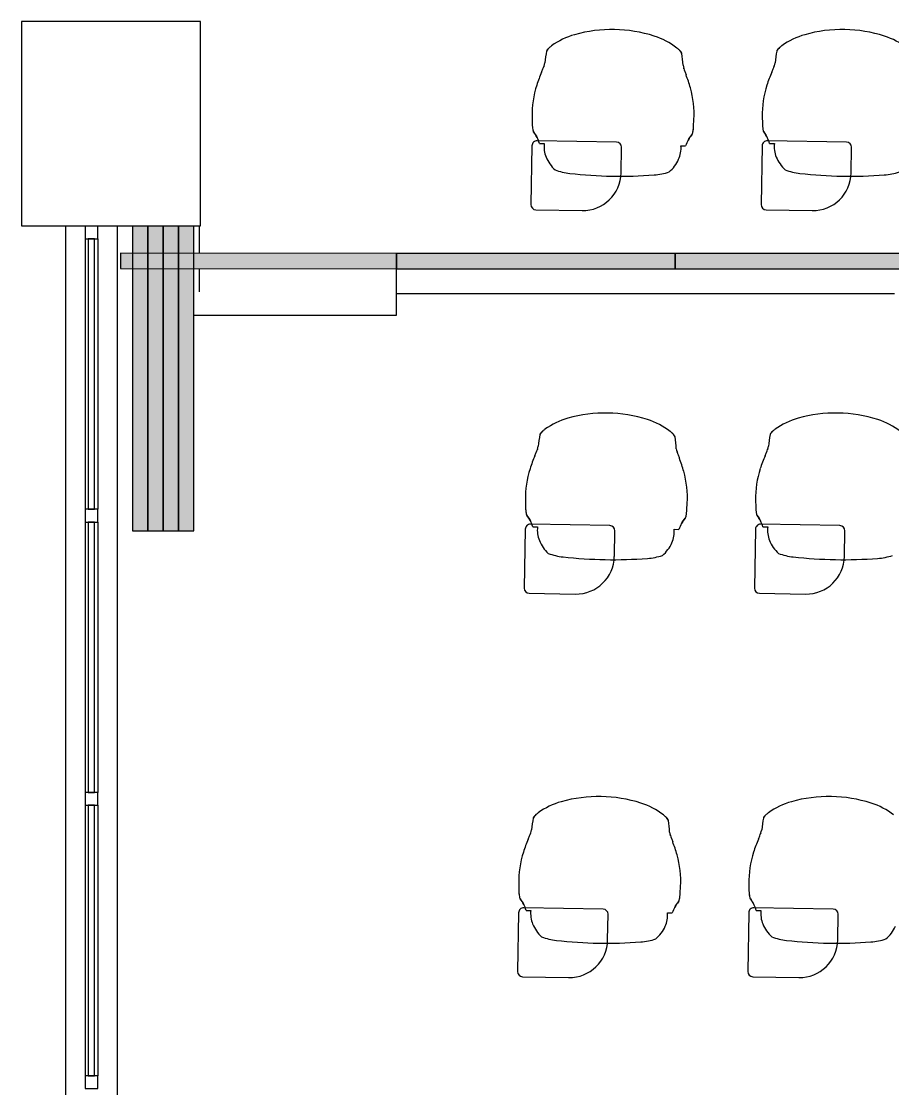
# Model space of a CAD drawing. Header units: inches. Extents: x 318758 to 339823, y 367287 to 384892.
# Drawn here: x 318763 to 322170, y 372424 to 376597 of the extents above; entities that cross this region are included whole.
import ezdxf

# ---------------------------------------------------------------- set-up
doc = ezdxf.new("R2010")
doc.units = ezdxf.units.IN
doc.header["$MEASUREMENT"] = 0
doc.layers.add('freecads.com', color=7, linetype='Continuous')

msp = doc.modelspace()

# ---------------------------------------------------------------- hatches: boundary and pattern name
at = {"layer": 'freecads.com'}
for points in [[(319196.8, 374604.4), (319256.8, 374604.4), (319256.8, 375797.4), (319196.8, 375797.4)], [(319256.8, 374604.4), (319316.8, 374604.4), (319316.8, 375797.4), (319256.8, 375797.4)], [(319316.8, 374604.4), (319376.8, 374604.4), (319376.8, 375797.4), (319316.8, 375797.4)], [(319376.8, 374604.4), (319436.8, 374604.4), (319436.8, 375797.4), (319376.8, 375797.4)], [(320229.8, 375630), (320229.8, 375690), (319149.8, 375690.3), (319149.8, 375630.3), (319734.1, 375630.1)], [(320229.8, 375630), (321319.8, 375630), (321319.8, 375690), (320229.8, 375690)], [(321319.8, 375630), (322403.2, 375630), (322403.2, 375690), (321319.8, 375690)]]:
    msp.add_hatch(color=256, dxfattribs=at).paths.add_polyline_path(points)

# ---------------------------------------------------------------- linework, layer by layer
for p, q in [((318762.7, 376597.4), (318762.7, 375797.4)), ((319462.7, 376597.4), (318762.7, 376597.4)), ((319462.7, 375797.4), (319462.7, 376597.4)), ((320759.9, 376224.5), (320760.4, 376198.9)), ((321391.5, 376187.9), (321392.9, 376213.4)), ((321659.9, 376224.5), (321660.4, 376198.9)), ((320759.5, 376110.8), (320755.4, 375880.9)), ((321089.8, 376125.1), (320779.8, 376130.5)), ((320788.8, 376120.2), (320807.3, 376119.9)), ((321341.9, 376110.6), (321360.3, 376110.3)), ((321659.5, 376110.8), (321655.4, 375880.9)), ((321989.8, 376125.1), (321679.8, 376130.5)), ((321688.8, 376120.2), (321707.3, 376119.9)), ((321107.7, 376004.7), (321109.4, 376104.7)), ((322007.7, 376004.7), (322009.4, 376104.7)), ((320775.1, 375860.5), (320955.1, 375857.4)), ((321675.1, 375860.5), (321855.1, 375857.4)), ((318762.7, 375797.4), (319462.7, 375797.4)), ((318936.8, 367992.1), (318936.8, 375797.4)), ((319136.8, 375797.4), (319136.8, 367992.1)), ((319196.8, 375797.4), (319196.8, 374604.4)), ((319256.8, 375797.4), (319256.8, 374604.4)), ((319256.8, 374604.4), (319256.8, 375797.4)), ((319316.8, 374604.4), (319316.8, 375797.4)), ((319316.8, 375797.4), (319316.8, 374604.4)), ((319376.8, 374604.4), (319376.8, 375797.4)), ((319376.8, 375797.4), (319376.8, 374604.4)), ((319436.8, 374604.4), (319436.8, 375797.4)), ((319458.4, 375797.4), (319458.4, 375690.2)), ((319011.8, 375747.4), (319011.8, 374689.4)), ((319049.3, 375747.4), (319024.3, 375747.4)), ((319024.3, 375747.4), (319024.3, 374689.4)), ((319049.3, 374689.4), (319049.3, 375747.4)), ((319061.8, 375747.4), (319061.8, 374689.4)), ((320229.8, 375690), (319149.8, 375690.3)), ((319149.8, 375690.3), (319149.8, 375630.3)), ((321319.8, 375690), (320229.8, 375690)), ((320229.8, 375690), (320229.8, 375630)), ((320229.8, 375630), (320229.8, 375690)), ((321319.8, 375630), (321319.8, 375690)), ((322403.2, 375690), (321319.8, 375690)), ((321319.8, 375690), (321319.8, 375630)), ((319149.8, 375630.3), (320229.8, 375630)), ((319458.4, 375630.2), (319458.4, 375540)), ((320229.8, 375630), (321319.8, 375630)), ((320229.8, 375448.1), (320229.8, 375630)), ((321319.8, 375630), (322403.2, 375630)), ((320229.8, 375533.1), (322177.6, 375533.6)), ((319436.8, 375448.1), (320229.8, 375448.1)), ((320733.7, 374724.7), (320734.2, 374699.2)), ((321365.4, 374688.2), (321366.7, 374713.7)), ((321633.7, 374724.7), (321634.2, 374699.2)), ((319024.3, 374689.4), (319049.3, 374689.4)), ((319011.8, 374639.4), (319011.8, 373581.5)), ((319049.3, 374639.4), (319024.3, 374639.4)), ((319024.3, 374639.4), (319024.3, 373581.5)), ((319049.3, 373581.5), (319049.3, 374639.4)), ((319061.8, 374639.4), (319061.8, 373581.5)), ((320733.3, 374611.1), (320729.3, 374381.1)), ((321063.6, 374625.3), (320753.6, 374630.8)), ((320762.7, 374620.5), (320781.1, 374620.2)), ((321315.7, 374610.9), (321334.2, 374610.5)), ((321633.3, 374611.1), (321629.3, 374381.1)), ((321963.6, 374625.3), (321653.6, 374630.8)), ((321662.7, 374620.5), (321681.1, 374620.2)), ((319196.8, 374604.4), (319256.8, 374604.4)), ((319256.8, 374604.4), (319316.8, 374604.4)), ((319316.8, 374604.4), (319376.8, 374604.4)), ((319376.8, 374604.4), (319436.8, 374604.4)), ((321081.5, 374505), (321083.2, 374605)), ((321981.5, 374505), (321983.2, 374605)), ((320748.9, 374360.8), (320928.9, 374357.7)), ((321648.9, 374360.8), (321828.9, 374357.7)), ((319024.3, 373581.5), (319049.3, 373581.5)), ((319011.8, 373531.5), (319011.8, 372473.5)), ((319049.3, 373531.5), (319024.3, 373531.5)), ((319024.3, 373531.5), (319024.3, 372473.5)), ((319049.3, 372473.5), (319049.3, 373531.5)), ((319061.8, 373531.5), (319061.8, 372473.5)), ((320707.5, 373225), (320708, 373199.5)), ((321339.2, 373188.4), (321340.6, 373214)), ((321607.5, 373225), (321608, 373199.5)), ((320707.1, 373111.4), (320703.1, 372881.4)), ((321037.4, 373125.6), (320727.5, 373131)), ((320736.5, 373120.8), (320754.9, 373120.5)), ((321055.3, 373005.3), (321057.1, 373105.3)), ((321289.6, 373111.1), (321308, 373110.8)), ((321607.1, 373111.4), (321603.1, 372881.4)), ((321937.4, 373125.6), (321627.5, 373131)), ((321636.5, 373120.8), (321654.9, 373120.5)), ((321955.3, 373005.3), (321957.1, 373105.3)), ((320722.7, 372861.1), (320902.7, 372857.9)), ((321622.7, 372861.1), (321802.7, 372857.9)), ((319024.3, 372473.5), (319049.3, 372473.5))]:
    msp.add_line(p, q, dxfattribs=at)
at = {"layer": 'freecads.com', "extrusion": (0, 0, -1)}
for p, q in [((319011.8, 375797.4), (319011.8, 375747.4)), ((319061.8, 375747.4), (319061.8, 375797.4)), ((319011.8, 375747.4), (319061.8, 375747.4)), ((319061.8, 374689.4), (319011.8, 374689.4)), ((319011.8, 374689.4), (319011.8, 374639.4)), ((319061.8, 374639.4), (319061.8, 374689.4)), ((319011.8, 374639.4), (319061.8, 374639.4)), ((319061.8, 373581.5), (319011.8, 373581.5)), ((319011.8, 373581.5), (319011.8, 373531.5)), ((319061.8, 373531.5), (319061.8, 373581.5)), ((319011.8, 373531.5), (319061.8, 373531.5)), ((319061.8, 372473.5), (319011.8, 372473.5)), ((319011.8, 372473.5), (319011.8, 372423.5)), ((319061.8, 372423.5), (319061.8, 372473.5)), ((319011.8, 372423.5), (319061.8, 372423.5))]:
    msp.add_line(p, q, dxfattribs=at)
at = {"layer": 'freecads.com'}
for centre, radius, start, end in [((321002.3, 376272.5), 283, 105.5907, 125.8822), ((321073, 376024.4), 541, 72.2619, 105.7381), ((321152.3, 376269.8), 283, 52.1178, 72.4093), ((321902.3, 376272.5), 283, 105.5907, 125.8822), ((321973, 376024.4), 541, 72.2619, 105.7381), ((322052.3, 376269.8), 283, 52.1178, 72.4093), ((320849.8, 376465.4), 36.8, 127.4418, 154.7108), ((320939.2, 376360.8), 174.5, 126.0906, 129.8736), ((321218.4, 376355.9), 174.5, 48.1264, 51.9094), ((321311.5, 376457.4), 36.8, 23.2892, 50.5582), ((321749.8, 376465.4), 36.8, 127.4418, 154.7108), ((321839.2, 376360.8), 174.5, 126.0906, 129.8736), ((321295.1, 376391.4), 486.9, 169.3793, 174.8316), ((320863.9, 376399), 486.9, 3.1683, 8.6207), ((322195.1, 376391.4), 486.9, 169.3793, 174.8316), ((320464.7, 376540.4), 361.4, 336.828, 339.0636), ((320696.7, 376459.1), 115.8, 335.5912, 348.129), ((321464.2, 376445.7), 115.8, 189.8687, 202.4096), ((321364.7, 376540.4), 361.4, 336.828, 339.0636), ((321596.7, 376459.1), 115.8, 335.5912, 348.129), ((321336.2, 376167.7), 586.5, 156.8555, 162.1062), ((321699, 376518.9), 361.4, 198.9363, 201.172), ((320814.9, 376176.8), 586.5, 15.8942, 21.145), ((322236.2, 376167.7), 586.5, 156.8555, 162.1062), ((321137.6, 376231.8), 377.7, 162.1025, 181.1084), ((321015.7, 376233.9), 377.7, 356.8916, 15.8975), ((322037.6, 376231.8), 377.7, 162.1025, 181.1084), ((320657.1, 376080.5), 137.6, 16.7695, 37.7281), ((321490.6, 376066), 137.6, 140.2719, 161.2305), ((321557.1, 376080.5), 137.6, 16.7695, 37.7281), ((320779.5, 376110.5), 20, 89, 179), ((320910.9, 376107), 104.4, 172.9032, 202.5925), ((321089.4, 376105.1), 20, 359, 89), ((321237.9, 376101.3), 104.4, 335.4075, 5.0968), ((321679.5, 376110.5), 20, 89, 179), ((321810.9, 376107), 104.4, 172.9032, 202.5925), ((321989.4, 376105.1), 20, 359, 89), ((320949.6, 376123.1), 146.4, 202.5925, 226.9034), ((321199.8, 376118.8), 146.4, 311.0966, 335.4075), ((321849.6, 376123.1), 146.4, 202.5925, 226.9034), ((320934.3, 376246.6), 245.4, 249.8057, 263.655), ((321103, 377763.1), 1771.3, 263.655, 274.345), ((320957.7, 376007.4), 150, 269, 359), ((321217.9, 376250.6), 254.5, 274.345, 287.8748), ((321834.3, 376246.6), 245.4, 249.8057, 263.655), ((322003, 377763.1), 1771.3, 263.655, 274.345), ((321857.7, 376007.4), 150, 269, 359), ((322117.9, 376250.6), 254.5, 274.345, 287.8748), ((320775.4, 375880.5), 20, 179, 269), ((321675.4, 375880.5), 20, 179, 269), ((320976.2, 374772.7), 283, 105.5907, 125.8822), ((321046.8, 374524.7), 541, 72.2619, 105.7381), ((321126.1, 374770.1), 283, 52.1178, 72.4093), ((321876.2, 374772.7), 283, 105.5907, 125.8822), ((321946.8, 374524.7), 541, 72.2619, 105.7381), ((322026.1, 374770.1), 283, 52.1178, 72.4093), ((320823.6, 374965.7), 36.8, 127.4418, 154.7108), ((320913, 374861.1), 174.5, 126.0906, 129.8736), ((321192.3, 374856.2), 174.5, 48.1264, 51.9094), ((321285.3, 374957.7), 36.8, 23.2892, 50.5582), ((321723.6, 374965.7), 36.8, 127.4418, 154.7108), ((321813, 374861.1), 174.5, 126.0906, 129.8736), ((321268.9, 374891.7), 486.9, 169.3793, 174.8316), ((320837.7, 374899.2), 486.9, 3.1683, 8.6207), ((322168.9, 374891.7), 486.9, 169.3793, 174.8316), ((320438.5, 375040.7), 361.4, 336.828, 339.0636), ((320670.6, 374959.4), 115.8, 335.5912, 348.129), ((321438, 374946), 115.8, 189.8687, 202.4096), ((321672.8, 375019.1), 361.4, 198.9363, 201.172), ((321338.5, 375040.7), 361.4, 336.828, 339.0636), ((321570.6, 374959.4), 115.8, 335.5912, 348.129), ((321310.1, 374667.9), 586.5, 156.8555, 162.1062), ((320788.8, 374677), 586.5, 15.8942, 21.145), ((322210.1, 374667.9), 586.5, 156.8555, 162.1062), ((321111.4, 374732), 377.7, 162.1025, 181.1084), ((320989.5, 374734.2), 377.7, 356.8916, 15.8975), ((322011.4, 374732), 377.7, 162.1025, 181.1084), ((320630.9, 374580.8), 137.6, 16.7695, 37.7281), ((321464.4, 374566.3), 137.6, 140.2719, 161.2305), ((321530.9, 374580.8), 137.6, 16.7695, 37.7281), ((320753.3, 374610.8), 20, 89, 179), ((320884.7, 374607.3), 104.4, 172.9032, 202.5925), ((321063.2, 374605.3), 20, 359, 89), ((321211.7, 374601.6), 104.4, 335.4075, 5.0968), ((321653.3, 374610.8), 20, 89, 179), ((321784.7, 374607.3), 104.4, 172.9032, 202.5925), ((321963.2, 374605.3), 20, 359, 89), ((320923.4, 374623.4), 146.4, 202.5925, 226.9034), ((321823.4, 374623.4), 146.4, 202.5925, 226.9034), ((321173.6, 374619), 146.4, 311.0966, 335.4075), ((320908.1, 374746.8), 245.4, 249.8057, 263.655), ((321076.8, 376263.4), 1771.3, 263.655, 274.345), ((320931.5, 374507.6), 150, 269, 359), ((321191.7, 374750.9), 254.5, 274.345, 287.8748), ((321808.1, 374746.8), 245.4, 249.8057, 263.655), ((321976.8, 376263.4), 1771.3, 263.655, 274.345), ((321831.5, 374507.6), 150, 269, 359), ((322091.7, 374750.9), 254.5, 274.345, 287.8748), ((320749.3, 374380.8), 20, 179, 269), ((321649.3, 374380.8), 20, 179, 269), ((321020.6, 373024.9), 541, 72.2619, 105.7381), ((321920.6, 373024.9), 541, 72.2619, 105.7381), ((320950, 373273), 283, 105.5907, 125.8822), ((321099.9, 373270.4), 283, 52.1178, 72.4093), ((321850, 373273), 283, 105.5907, 125.8822), ((321999.9, 373270.4), 283, 52.1178, 72.4093), ((321242.7, 373392), 486.9, 169.3793, 174.8316), ((320797.4, 373466), 36.8, 127.4418, 154.7108), ((320886.9, 373361.3), 174.5, 126.0906, 129.8736), ((321166.1, 373356.5), 174.5, 48.1264, 51.9094), ((321259.1, 373457.9), 36.8, 23.2892, 50.5582), ((322142.7, 373392), 486.9, 169.3793, 174.8316), ((321697.4, 373466), 36.8, 127.4418, 154.7108), ((321786.9, 373361.3), 174.5, 126.0906, 129.8736), ((320811.5, 373399.5), 486.9, 3.1683, 8.6207), ((321283.9, 373168.2), 586.5, 156.8555, 162.1062), ((320412.3, 373540.9), 361.4, 336.828, 339.0636), ((320644.4, 373459.7), 115.8, 335.5912, 348.129), ((321411.8, 373446.3), 115.8, 189.8687, 202.4096), ((321646.6, 373519.4), 361.4, 198.9363, 201.172), ((322183.9, 373168.2), 586.5, 156.8555, 162.1062), ((321312.3, 373540.9), 361.4, 336.828, 339.0636), ((321544.4, 373459.7), 115.8, 335.5912, 348.129), ((320762.6, 373177.3), 586.5, 15.8942, 21.145), ((321085.2, 373232.3), 377.7, 162.1025, 181.1084), ((320963.4, 373234.4), 377.7, 356.8916, 15.8975), ((321985.2, 373232.3), 377.7, 162.1025, 181.1084), ((320604.7, 373081.1), 137.6, 16.7695, 37.7281), ((321438.2, 373066.5), 137.6, 140.2719, 161.2305), ((321504.7, 373081.1), 137.6, 16.7695, 37.7281), ((320727.1, 373111), 20, 89, 179), ((320858.5, 373107.6), 104.4, 172.9032, 202.5925), ((321037.1, 373105.6), 20, 359, 89), ((321185.6, 373101.8), 104.4, 335.4075, 5.0968), ((321627.1, 373111), 20, 89, 179), ((321758.5, 373107.6), 104.4, 172.9032, 202.5925), ((321937.1, 373105.6), 20, 359, 89), ((320897.3, 373123.7), 146.4, 202.5925, 226.9034), ((321797.3, 373123.7), 146.4, 202.5925, 226.9034), ((321147.4, 373119.3), 146.4, 311.0966, 335.4075), ((322047.4, 373119.3), 146.4, 311.0966, 335.4075), ((320882, 373247.1), 245.4, 249.8057, 263.655), ((321050.6, 374763.6), 1771.3, 263.655, 274.345), ((320905.3, 373007.9), 150, 269, 359), ((321165.5, 373251.2), 254.5, 274.345, 287.8748), ((321782, 373247.1), 245.4, 249.8057, 263.655), ((321950.6, 374763.6), 1771.3, 263.655, 274.345), ((321805.3, 373007.9), 150, 269, 359), ((322065.5, 373251.2), 254.5, 274.345, 287.8748), ((320723.1, 372881.1), 20, 179, 269), ((321623.1, 372881.1), 20, 179, 269)]:
    msp.add_arc(centre, radius, start, end, dxfattribs=at)
for points in [[(320828.9, 376496), (320828, 376495.3), (320826.3, 376493.8), (320823.9, 376491.5), (320821.6, 376489.2), (320819.7, 376486.8), (320818, 376484.5), (320817.3, 376483.1), (320817, 376482.5)], [(321344.8, 376473.2), (321344.6, 376473.9), (321343.9, 376475.3), (321342.3, 376477.7), (321340.4, 376480.1), (321338.2, 376482.5), (321335.9, 376484.9), (321334.3, 376486.4), (321333.4, 376487.2)], [(321728.9, 376496), (321728, 376495.3), (321726.3, 376493.8), (321723.9, 376491.5), (321721.6, 376489.2), (321719.7, 376486.8), (321718, 376484.5), (321717.3, 376483.1), (321717, 376482.5)], [(320807.1, 376423.9), (320806.8, 376423), (320806.5, 376422.1), (320806.1, 376421.2)], [(321353.5, 376411.7), (321353.3, 376412.6), (321353, 376413.5), (321352.7, 376414.4)], [(321707.1, 376423.9), (321706.8, 376423), (321706.5, 376422.1), (321706.1, 376421.2)], [(320765.9, 376164.7), (320771.3, 376157.5), (320775.9, 376150.2), (320779.7, 376143)], [(321370.3, 376132.7), (321374.3, 376139.8), (321379.1, 376146.9), (321384.8, 376153.9)], [(321384.8, 376153.9), (321385.2, 376154.5), (321386.1, 376155.9), (321387.3, 376159.2), (321388.5, 376163.4), (321389.5, 376168.4), (321390.1, 376172.3), (321390.3, 376174.3)], [(321665.9, 376164.7), (321671.3, 376157.5), (321675.9, 376150.2), (321679.7, 376143)], [(320802.7, 374996.2), (320801.9, 374995.5), (320800.1, 374994.1), (320797.7, 374991.8), (320795.5, 374989.5), (320793.5, 374987.1), (320791.8, 374984.8), (320791.1, 374983.4), (320790.8, 374982.7)], [(321318.7, 374973.5), (321318.4, 374974.2), (321317.7, 374975.6), (321316.1, 374978), (321314.3, 374980.4), (321312.1, 374982.8), (321309.8, 374985.2), (321308.1, 374986.7), (321307.2, 374987.4)], [(321702.7, 374996.2), (321701.9, 374995.5), (321700.1, 374994.1), (321697.7, 374991.8), (321695.5, 374989.5), (321693.5, 374987.1), (321691.8, 374984.8), (321691.1, 374983.4), (321690.8, 374982.7)], [(320780.9, 374924.2), (320780.6, 374923.3), (320780.3, 374922.4), (320780, 374921.5)], [(321327.4, 374911.9), (321327.1, 374912.9), (321326.8, 374913.8), (321326.5, 374914.6)], [(321680.9, 374924.2), (321680.6, 374923.3), (321680.3, 374922.4), (321680, 374921.5)], [(320739.7, 374665), (320745.2, 374657.8), (320749.7, 374650.5), (320753.5, 374643.3)], [(321344.1, 374633), (321348.1, 374640.1), (321353, 374647.2), (321358.6, 374654.2)], [(321358.6, 374654.2), (321359.1, 374654.7), (321359.9, 374656.2), (321361.2, 374659.4), (321362.3, 374663.7), (321363.3, 374668.7), (321363.9, 374672.6), (321364.2, 374674.6)], [(321639.7, 374665), (321645.2, 374657.8), (321649.7, 374650.5), (321653.5, 374643.3)], [(320776.6, 373496.5), (320775.7, 373495.8), (320773.9, 373494.3), (320771.6, 373492), (320769.3, 373489.7), (320767.3, 373487.4), (320765.7, 373485.1), (320764.9, 373483.6), (320764.6, 373483)], [(321292.5, 373473.8), (321292.2, 373474.4), (321291.5, 373475.9), (321289.9, 373478.2), (321288.1, 373480.7), (321285.9, 373483.1), (321283.6, 373485.4), (321281.9, 373487), (321281, 373487.7)], [(321676.6, 373496.5), (321675.7, 373495.8), (321673.9, 373494.3), (321671.6, 373492), (321669.3, 373489.7), (321667.3, 373487.4), (321665.7, 373485.1), (321664.9, 373483.6), (321664.6, 373483)], [(320754.7, 373424.4), (320754.4, 373423.6), (320754.1, 373422.7), (320753.8, 373421.8)], [(321301.2, 373412.2), (321300.9, 373413.1), (321300.6, 373414), (321300.4, 373414.9)], [(321654.7, 373424.4), (321654.4, 373423.6), (321654.1, 373422.7), (321653.8, 373421.8)], [(320713.6, 373165.3), (320719, 373158), (320723.6, 373150.8), (320727.3, 373143.5)], [(321317.9, 373133.2), (321321.9, 373140.3), (321326.8, 373147.4), (321332.4, 373154.5)], [(321332.4, 373154.5), (321332.9, 373155), (321333.7, 373156.5), (321335, 373159.7), (321336.1, 373163.9), (321337.2, 373169), (321337.7, 373172.8), (321338, 373174.8)], [(321613.6, 373165.3), (321619, 373158), (321623.6, 373150.8), (321627.3, 373143.5)]]:
    msp.add_open_spline(points, degree=3, dxfattribs=at)
for points, knots in [([(320760.4, 376198.9), (320760.4, 376196.6), (320760.6, 376192.1), (320761.2, 376183.5), (320762.2, 376176), (320763.5, 376170.2), (320764.7, 376166.8), (320765.5, 376165.3), (320765.9, 376164.7)], [0, 0, 0, 0, 0.142857, 0.285714, 0.571429, 0.714286, 0.857143, 1, 1, 1, 1]), ([(321660.4, 376198.9), (321660.4, 376196.6), (321660.6, 376192.1), (321661.2, 376183.5), (321662.2, 376176), (321663.5, 376170.2), (321664.7, 376166.8), (321665.5, 376165.3), (321665.9, 376164.7)], [0, 0, 0, 0, 0.142857, 0.285714, 0.571429, 0.714286, 0.857143, 1, 1, 1, 1]), ([(320761.1, 376185.3), (320761.5, 376181.2), (320762.2, 376175.7), (320763.6, 376170.1), (320764.7, 376166.8), (320765.5, 376165.3), (320765.9, 376164.7)], [0.2857143, 0.2857143, 0.2857143, 0.2857143, 0.5714286, 0.7142857, 0.8571429, 1, 1, 1, 1]), ([(321384.8, 376153.9), (321385.2, 376154.5), (321386.1, 376156), (321387.4, 376159.3), (321388.5, 376163.6), (321389.9, 376170.5), (321391, 376178.8), (321391.4, 376185.6), (321391.5, 376187.9)], [0, 0, 0, 0, 0.142857, 0.285714, 0.428571, 0.571429, 0.857143, 1, 1, 1, 1]), ([(321661.1, 376185.3), (321661.5, 376181.2), (321662.2, 376175.7), (321663.6, 376170.1), (321664.7, 376166.8), (321665.5, 376165.3), (321665.9, 376164.7)], [0.2857143, 0.2857143, 0.2857143, 0.2857143, 0.5714286, 0.7142857, 0.8571429, 1, 1, 1, 1]), ([(320734.2, 374699.2), (320734.2, 374696.9), (320734.4, 374692.4), (320735, 374683.8), (320736, 374676.2), (320737.3, 374670.4), (320738.5, 374667.1), (320739.3, 374665.6), (320739.7, 374665)], [0, 0, 0, 0, 0.142857, 0.285714, 0.571429, 0.714286, 0.857143, 1, 1, 1, 1]), ([(321634.2, 374699.2), (321634.2, 374696.9), (321634.4, 374692.4), (321635, 374683.8), (321636, 374676.2), (321637.3, 374670.4), (321638.5, 374667.1), (321639.3, 374665.6), (321639.7, 374665)], [0, 0, 0, 0, 0.142857, 0.285714, 0.571429, 0.714286, 0.857143, 1, 1, 1, 1]), ([(320734.9, 374685.5), (320735.3, 374681.5), (320736, 374676), (320737.4, 374670.3), (320738.5, 374667), (320739.3, 374665.6), (320739.7, 374665)], [0.2857143, 0.2857143, 0.2857143, 0.2857143, 0.5714286, 0.7142857, 0.8571429, 1, 1, 1, 1]), ([(321358.6, 374654.2), (321359.1, 374654.8), (321359.9, 374656.2), (321361.2, 374659.6), (321362.4, 374663.9), (321363.7, 374670.8), (321364.8, 374679.1), (321365.2, 374685.9), (321365.4, 374688.2)], [0, 0, 0, 0, 0.142857, 0.285714, 0.428571, 0.571429, 0.857143, 1, 1, 1, 1]), ([(321634.9, 374685.5), (321635.3, 374681.5), (321636, 374676), (321637.4, 374670.3), (321638.5, 374667), (321639.3, 374665.6), (321639.7, 374665)], [0.2857143, 0.2857143, 0.2857143, 0.2857143, 0.5714286, 0.7142857, 0.8571429, 1, 1, 1, 1]), ([(320708, 373199.5), (320708, 373197.1), (320708.2, 373192.6), (320708.8, 373184), (320709.8, 373176.5), (320711.2, 373170.7), (320712.3, 373167.3), (320713.1, 373165.8), (320713.6, 373165.3)], [0, 0, 0, 0, 0.142857, 0.285714, 0.571429, 0.714286, 0.857143, 1, 1, 1, 1]), ([(321332.4, 373154.5), (321332.9, 373155), (321333.8, 373156.5), (321335, 373159.8), (321336.2, 373164.1), (321337.6, 373171), (321338.6, 373179.4), (321339.1, 373186.1), (321339.2, 373188.4)], [0, 0, 0, 0, 0.142857, 0.285714, 0.428571, 0.571429, 0.857143, 1, 1, 1, 1]), ([(321608, 373199.5), (321608, 373197.1), (321608.2, 373192.6), (321608.8, 373184), (321609.8, 373176.5), (321611.2, 373170.7), (321612.3, 373167.3), (321613.1, 373165.8), (321613.6, 373165.3)], [0, 0, 0, 0, 0.142857, 0.285714, 0.571429, 0.714286, 0.857143, 1, 1, 1, 1]), ([(320708.7, 373185.8), (320709.1, 373181.8), (320709.9, 373176.3), (320711.2, 373170.6), (320712.3, 373167.3), (320713.1, 373165.8), (320713.6, 373165.3)], [0.2857143, 0.2857143, 0.2857143, 0.2857143, 0.5714286, 0.7142857, 0.8571429, 1, 1, 1, 1]), ([(321608.7, 373185.8), (321609.1, 373181.8), (321609.9, 373176.3), (321611.2, 373170.6), (321612.3, 373167.3), (321613.1, 373165.8), (321613.6, 373165.3)], [0.2857143, 0.2857143, 0.2857143, 0.2857143, 0.5714286, 0.7142857, 0.8571429, 1, 1, 1, 1])]:
    msp.add_open_spline(points, degree=3, knots=knots, dxfattribs=at)

doc.saveas('drawing.dxf')
